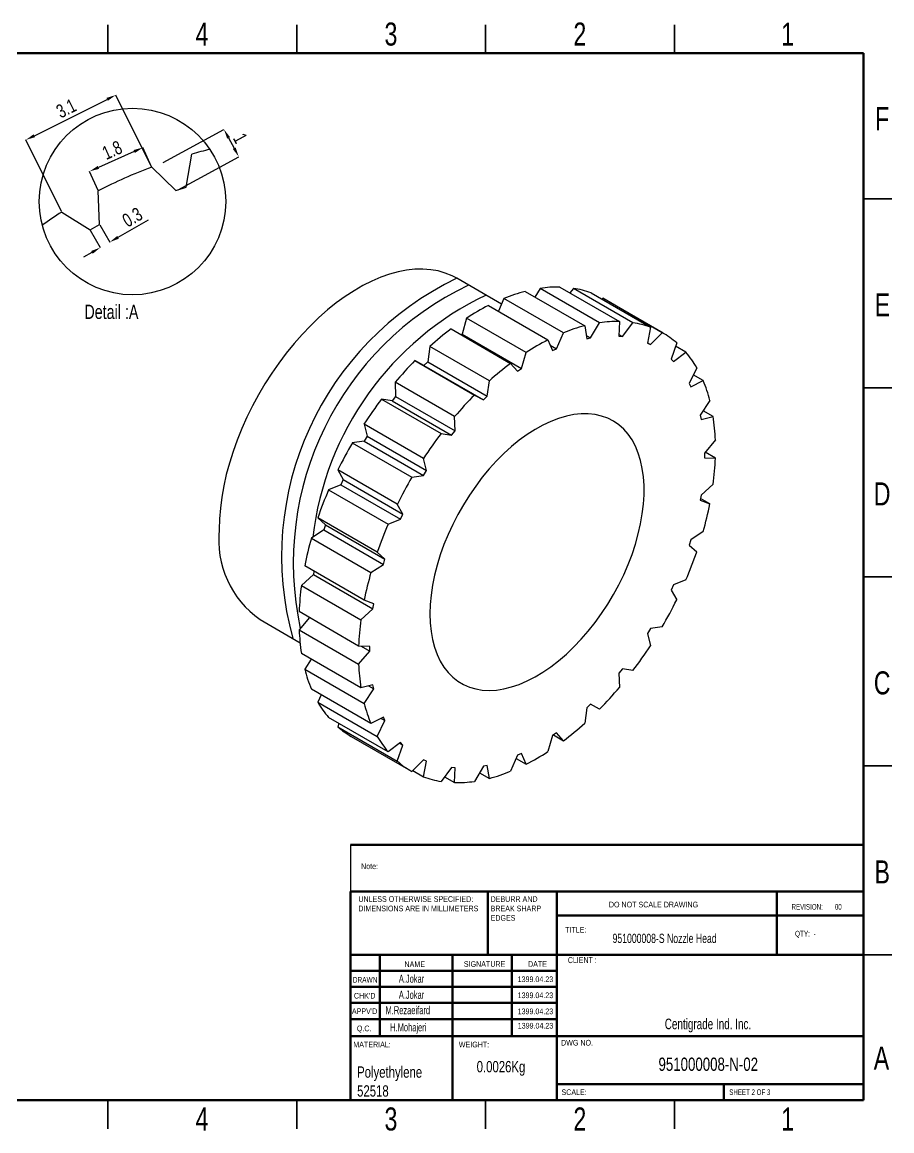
# Model space of a CAD drawing. Header units: millimetres. Extents: x 1732 to 1829, y 582 to 789.
# Drawn here: x 1775.1 to 1829.4, y 644.2 to 713.3 of the extents above; entities that cross this region are included whole.
import ezdxf

# ---------------------------------------------------------------- set-up
doc = ezdxf.new("R2010")
doc.units = ezdxf.units.MM
doc.styles.add('SLDTEXTSTYLE0', font='TXT', dxfattribs={"width": 0.75})
doc.styles.add('SLDTEXTSTYLE1', font='TXT', dxfattribs={"width": 0.686449})
doc.styles.add('SLDTEXTSTYLE2', font='TXT', dxfattribs={"width": 0.652778})
doc.styles.add('SLDTEXTSTYLE3', font='TXT', dxfattribs={"width": 0.65})
doc.styles.add('SLDTEXTSTYLE4', font='TXT', dxfattribs={"width": 0.7})
doc.styles.add('SLDTEXTSTYLE5', font='TXT', dxfattribs={"width": 0.678571})
doc.dimstyles.new('Scale 1B2', dxfattribs={"dimscale": 0.4, "dimtxt": 2.116667, "dimasz": 1.5, "dimexe": 0, "dimexo": 0.0625, "dimgap": 0.529167, "dimtad": 1, "dimdec": 1, "dimlfac": 0.5, "dimrnd": 1e-09, "dimzin": 12, "dimdsep": 46, "dimtxsty": 'SLDTEXTSTYLE0', "dimcen": 0.09, "dimadec": 0, "dimazin": 3, "dimtfac": 1, "dimtdec": 1, "dimtofl": 0, "dimtmove": 0, "dimatfit": 3, "dimfxl": 1, "dimfrac": 2, "dimtolj": 1, "dimtzin": 12, "dimarcsym": 0})

# ---------------------------------------------------------------- blocks, each defined once
blk = doc.blocks.new('SW_NOTE_62')
at = {"color": 0, "linetype": 'Continuous', "lineweight": 0, "char_height": 1.5, "attachment_point": 1, "style": 'SLDTEXTSTYLE0'}
for s, insert in [('UNLESS OTHERWISE SPECIFIED:', (0, 1.93)), ('DIMENSIONS ARE IN MILLIMETERS', (0, -0.57))]:
    blk.add_mtext(s, dxfattribs=dict(at, insert=insert))
blk = doc.blocks.new('SW_NOTE_63')
at = {"color": 0, "linetype": 'Continuous', "lineweight": 0, "char_height": 1.5, "attachment_point": 1, "style": 'SLDTEXTSTYLE0'}
for s, insert in [('DEBURR AND', (0, 1.93)), ('BREAK SHARP', (0, -0.57)), ('EDGES', (0, -3.07))]:
    blk.add_mtext(s, dxfattribs=dict(at, insert=insert))
blk = doc.blocks.new('*D21')
at = {"color": 0, "lineweight": -2, "transparency": 16777216}
for p, q in [((1782.112, 705.256), (1779.879, 704.262)), ((1783.193, 704.304), (1782.66, 705.5)), ((1779.864, 702.822), (1779.331, 704.018))]:
    blk.add_line(p, q, dxfattribs=at)
at = {"color": 0, "transparency": 16777216}
for points in [[(1782.072, 705.348), (1782.153, 705.165), (1782.66, 705.5)], [(1779.839, 704.353), (1779.92, 704.171), (1779.331, 704.018)]]:
    blk.add_solid(points, dxfattribs=at)
at = {"layer": 'Defpoints', "color": 0, "transparency": 16777216}
for p in [(1779.331, 704.018), (1783.203, 704.281), (1779.874, 702.799)]:
    blk.add_point(p, dxfattribs=at)
at = {"color": 0, "transparency": 16777216, "insert": (1780.738, 705.339), "char_height": 0.8467, "attachment_point": 5, "rotation": 24, "style": 'SLDTEXTSTYLE0'}
blk.add_mtext('\\A1;1.8', dxfattribs=at)
blk = doc.blocks.new('*D22')
at = {"color": 0, "lineweight": -2, "transparency": 16777216}
for p, q in [((1781.108, 699.907), (1783.003, 701.001)), ((1779.376, 700.344), (1779.998, 699.266)), ((1779.967, 700.685), (1780.589, 699.607)), ((1779.479, 698.966), (1778.959, 698.666))]:
    blk.add_line(p, q, dxfattribs=at)
at = {"color": 0, "transparency": 16777216}
for points in [[(1781.058, 699.994), (1781.158, 699.82), (1780.589, 699.607)], [(1779.429, 699.053), (1779.529, 698.879), (1779.998, 699.266)]]:
    blk.add_solid(points, dxfattribs=at)
at = {"layer": 'Defpoints', "color": 0, "transparency": 16777216}
for p in [(1779.364, 700.365), (1779.954, 700.706), (1779.998, 699.266)]:
    blk.add_point(p, dxfattribs=at)
at = {"color": 0, "transparency": 16777216, "insert": (1781.998, 701.154), "char_height": 0.8467, "attachment_point": 5, "rotation": 30, "style": 'SLDTEXTSTYLE0'}
blk.add_mtext('\\A1;0.3', dxfattribs=at)
blk = doc.blocks.new('*D23')
at = {"color": 0, "lineweight": -2, "transparency": 16777216}
for p, q in [((1783.926, 704.575), (1787.713, 706.633)), ((1787.999, 706.106), (1788.351, 705.458)), ((1784.851, 702.874), (1788.637, 704.931))]:
    blk.add_line(p, q, dxfattribs=at)
at = {"color": 0, "transparency": 16777216}
for points in [[(1788.087, 706.153), (1787.911, 706.058), (1787.713, 706.633)], [(1788.439, 705.506), (1788.263, 705.41), (1788.637, 704.931)]]:
    blk.add_solid(points, dxfattribs=at)
at = {"layer": 'Defpoints', "color": 0, "transparency": 16777216}
for p in [(1783.904, 704.564), (1788.637, 704.931), (1784.829, 702.862)]:
    blk.add_point(p, dxfattribs=at)
at = {"color": 0, "transparency": 16777216, "insert": (1788.733, 706.085), "char_height": 0.8467, "attachment_point": 5, "rotation": 298.51659, "style": 'SLDTEXTSTYLE0'}
blk.add_mtext('\\A1;1', dxfattribs=at)
blk = doc.blocks.new('*D24')
at = {"color": 0, "lineweight": -2, "transparency": 16777216}
for p, q in [((1783.192, 704.304), (1780.961, 708.774)), ((1775.886, 706.242), (1780.425, 708.506)), ((1777.58, 701.504), (1775.349, 705.974))]:
    blk.add_line(p, q, dxfattribs=at)
at = {"color": 0, "transparency": 16777216}
for points in [[(1780.38, 708.596), (1780.469, 708.417), (1780.961, 708.774)], [(1775.842, 706.331), (1775.931, 706.152), (1775.349, 705.974)]]:
    blk.add_solid(points, dxfattribs=at)
at = {"layer": 'Defpoints', "color": 0, "transparency": 16777216}
for p in [(1780.961, 708.774), (1783.203, 704.281), (1777.591, 701.481)]:
    blk.add_point(p, dxfattribs=at)
at = {"color": 0, "transparency": 16777216, "insert": (1777.872, 707.942), "char_height": 0.8467, "attachment_point": 5, "rotation": 26.5178, "style": 'SLDTEXTSTYLE0'}
blk.add_mtext('\\A1;3.1', dxfattribs=at)

msp = doc.modelspace()

# ---------------------------------------------------------------- linework, layer by layer
at = {"color": 7, "linetype": 'Continuous', "lineweight": 35}
for p, q in [((1780.465, 713.153), (1780.465, 711.385)), ((1780.465, 711.385), (1780.465, 713.153)), ((1792.25, 711.385), (1792.25, 713.153)), ((1804.036, 711.385), (1804.036, 713.153)), ((1815.822, 711.385), (1815.822, 713.153)), ((1827.607, 702.31), (1829.375, 702.31)), ((1827.607, 690.524), (1829.375, 690.524)), ((1829.375, 678.739), (1827.607, 678.739)), ((1827.607, 678.739), (1829.375, 678.739)), ((1827.607, 666.953), (1829.375, 666.953)), ((1827.607, 655.168), (1829.375, 655.168)), ((1780.465, 644.325), (1780.465, 646.093)), ((1780.465, 646.093), (1780.465, 644.325)), ((1792.25, 646.093), (1792.25, 644.325)), ((1804.036, 646.093), (1804.036, 644.325)), ((1815.822, 646.093), (1815.822, 644.325))]:
    msp.add_line(p, q, dxfattribs=at)
at = {"color": 7, "linetype": 'Continuous', "lineweight": 70}
for p, q in [((1733.322, 711.385), (1827.607, 711.385)), ((1827.607, 711.385), (1827.607, 646.093)), ((1827.607, 646.093), (1733.322, 646.093))]:
    msp.add_line(p, q, dxfattribs=at)
at = {"linetype": 'Continuous', "lineweight": 25}
for p, q in [((1785.353, 703.032), (1785.71, 705.096)), ((1783.203, 704.281), (1784.705, 702.821)), ((1784.705, 702.821), (1785.353, 703.032)), ((1779.954, 700.706), (1779.874, 702.799)), ((1777.591, 701.481), (1779.364, 700.365)), ((1779.364, 700.365), (1779.954, 700.706)), ((1805.026, 695.743), (1802.246, 697.348)), ((1806.502, 696.532), (1810.214, 694.389)), ((1807.432, 696.72), (1807.114, 696.179)), ((1811.145, 694.577), (1807.432, 696.72)), ((1808.668, 696.798), (1812.381, 694.655)), ((1809.516, 696.722), (1809.296, 696.436)), ((1813.228, 694.579), (1809.516, 696.722)), ((1810.61, 696.436), (1814.322, 694.293)), ((1804.205, 695.649), (1807.918, 693.506)), ((1805.178, 696.093), (1804.829, 695.289)), ((1808.891, 693.95), (1805.178, 696.093)), ((1811.337, 696.1), (1811.284, 696.047)), ((1815.05, 693.957), (1811.337, 696.1)), ((1811.403, 696.062), (1811.337, 696.1)), ((1815.115, 693.919), (1811.403, 696.062)), ((1802.852, 694.868), (1802.564, 693.868)), ((1806.565, 692.725), (1802.852, 694.868)), ((1801.879, 694.188), (1805.592, 692.045)), ((1810.214, 694.389), (1810.346, 693.581)), ((1810.587, 693.629), (1811.145, 694.577)), ((1812.381, 694.655), (1812.351, 693.741)), ((1812.57, 693.721), (1813.228, 694.579)), ((1814.322, 694.293), (1814.132, 693.312)), ((1802.564, 693.868), (1802.505, 693.827)), ((1802.564, 693.868), (1806.276, 691.725)), ((1807.918, 693.506), (1808.206, 692.839)), ((1808.458, 692.954), (1808.891, 693.95)), ((1810.312, 693.788), (1810.587, 693.629)), ((1810.346, 693.581), (1810.587, 693.629)), ((1812.351, 693.741), (1812.57, 693.721)), ((1812.354, 693.846), (1812.57, 693.721)), ((1814.32, 693.225), (1815.05, 693.957)), ((1800.556, 693.1), (1800.424, 692.138)), ((1804.268, 690.957), (1800.556, 693.1)), ((1806.276, 691.725), (1806.565, 692.725)), ((1808.056, 693.186), (1808.458, 692.954)), ((1808.206, 692.839), (1808.458, 692.954)), ((1814.132, 693.312), (1814.32, 693.225)), ((1814.135, 693.332), (1814.32, 693.225)), ((1815.955, 693.318), (1815.612, 692.314)), ((1815.76, 692.164), (1816.53, 692.736)), ((1816.53, 692.736), (1815.883, 693.109)), ((1799.625, 692.213), (1803.338, 690.07)), ((1800.183, 691.909), (1799.625, 692.213)), ((1800.424, 692.138), (1800.183, 691.909)), ((1800.424, 692.138), (1804.136, 689.995)), ((1805.592, 692.045), (1806.024, 691.549)), ((1815.612, 692.314), (1815.76, 692.164)), ((1800.183, 691.909), (1803.895, 689.766)), ((1806.024, 691.549), (1806.276, 691.725)), ((1817.206, 691.774), (1816.726, 690.791)), ((1817.604, 690.971), (1816.988, 691.327)), ((1802.102, 688.721), (1798.389, 690.864)), ((1798.389, 690.864), (1798.419, 689.984)), ((1804.136, 689.995), (1804.268, 690.957)), ((1816.726, 690.791), (1816.829, 690.583)), ((1816.829, 690.583), (1817.604, 690.971)), ((1798.419, 689.984), (1798.2, 689.712)), ((1798.419, 689.984), (1802.132, 687.841)), ((1803.338, 690.07), (1803.895, 689.766)), ((1803.895, 689.766), (1804.136, 689.995)), ((1797.542, 689.81), (1801.254, 687.667)), ((1798.2, 689.712), (1797.542, 689.81)), ((1798.2, 689.712), (1801.912, 687.569)), ((1818.022, 689.727), (1817.425, 688.807)), ((1802.132, 687.841), (1802.102, 688.721)), ((1817.425, 688.807), (1817.478, 688.552)), ((1817.478, 688.552), (1818.226, 688.739)), ((1818.226, 688.739), (1817.611, 689.094)), ((1800.16, 686.117), (1796.448, 688.26)), ((1796.448, 688.26), (1796.638, 687.5)), ((1801.912, 687.569), (1802.132, 687.841)), ((1796.45, 687.195), (1795.72, 687.084)), ((1796.638, 687.5), (1796.45, 687.195)), ((1796.45, 687.195), (1800.162, 685.052)), ((1796.638, 687.5), (1800.351, 685.357)), ((1801.254, 687.667), (1801.912, 687.569)), ((1818.367, 687.267), (1817.68, 686.451)), ((1795.72, 687.084), (1799.433, 684.941)), ((1817.68, 686.451), (1817.68, 686.159)), ((1818.367, 686.137), (1817.727, 686.507)), ((1800.351, 685.357), (1800.16, 686.117)), ((1817.68, 686.159), (1818.367, 686.137)), ((1798.527, 683.258), (1794.815, 685.401)), ((1794.815, 685.401), (1795.158, 684.793)), ((1800.162, 685.052), (1800.351, 685.357)), ((1795.01, 684.471), (1794.24, 684.155)), ((1795.158, 684.793), (1795.01, 684.471)), ((1795.01, 684.471), (1798.722, 682.328)), ((1795.158, 684.793), (1798.871, 682.65)), ((1799.433, 684.941), (1800.162, 685.052)), ((1818.226, 684.502), (1817.478, 683.825)), ((1794.24, 684.155), (1797.952, 682.011)), ((1817.478, 683.825), (1817.425, 683.509)), ((1798.871, 682.65), (1798.527, 683.258)), ((1817.425, 683.509), (1818.022, 683.279)), ((1818.022, 683.279), (1817.443, 683.614)), ((1797.276, 680.268), (1793.564, 682.411)), ((1793.564, 682.411), (1794.044, 681.983)), ((1797.952, 682.011), (1798.722, 682.328)), ((1798.722, 682.328), (1798.871, 682.65)), ((1793.941, 681.656), (1793.166, 681.149)), ((1794.044, 681.983), (1793.941, 681.656)), ((1793.941, 681.656), (1797.654, 679.513)), ((1794.044, 681.983), (1797.757, 679.84)), ((1793.166, 681.149), (1796.878, 679.006)), ((1816.829, 681.044), (1816.726, 680.718)), ((1817.604, 681.552), (1816.829, 681.044)), ((1797.757, 679.84), (1797.276, 680.268)), ((1816.726, 680.718), (1817.206, 680.29)), ((1797.654, 679.513), (1797.757, 679.84)), ((1793.292, 678.876), (1792.544, 678.199)), ((1796.46, 677.279), (1792.747, 679.422)), ((1793.327, 679.087), (1793.292, 678.876)), ((1793.292, 678.876), (1797.004, 676.733)), ((1796.878, 679.006), (1797.654, 679.513)), ((1792.544, 678.199), (1796.256, 676.056)), ((1815.76, 678.23), (1815.612, 677.908)), ((1816.53, 678.546), (1815.76, 678.23)), ((1815.612, 677.908), (1815.955, 677.3)), ((1797.057, 677.049), (1796.46, 677.279)), ((1797.004, 676.733), (1797.057, 677.049)), ((1796.115, 674.421), (1792.403, 676.564)), ((1793.043, 676.194), (1792.403, 675.434)), ((1796.256, 676.056), (1797.004, 676.733)), ((1789.962, 676.069), (1792.458, 674.628)), ((1792.403, 675.434), (1796.115, 673.291)), ((1814.32, 675.505), (1814.132, 675.201)), ((1815.05, 675.617), (1814.32, 675.505)), ((1814.132, 675.201), (1814.322, 674.441)), ((1796.803, 674.399), (1796.115, 674.421)), ((1796.115, 673.291), (1796.803, 674.107)), ((1796.267, 674.416), (1796.803, 674.107)), ((1796.803, 674.107), (1796.803, 674.399)), ((1796.256, 671.819), (1792.544, 673.962)), ((1793.159, 673.607), (1792.747, 672.974)), ((1792.747, 672.974), (1796.46, 670.831)), ((1812.57, 672.989), (1812.351, 672.717)), ((1812.351, 672.717), (1812.381, 671.837)), ((1813.228, 672.891), (1812.57, 672.989)), ((1797.004, 672.006), (1796.256, 671.819)), ((1796.732, 671.938), (1797.057, 671.751)), ((1797.057, 671.751), (1797.004, 672.006)), ((1796.878, 669.587), (1793.166, 671.73)), ((1793.782, 671.374), (1793.564, 670.927)), ((1796.46, 670.831), (1797.057, 671.751)), ((1793.564, 670.927), (1797.276, 668.784)), ((1810.346, 670.562), (1810.214, 669.601)), ((1810.587, 670.792), (1810.346, 670.562)), ((1811.145, 670.488), (1810.587, 670.792)), ((1797.952, 667.822), (1794.24, 669.965)), ((1797.654, 669.975), (1796.878, 669.587)), ((1797.516, 669.906), (1797.757, 669.767)), ((1797.757, 669.767), (1797.654, 669.975)), ((1794.887, 669.592), (1794.815, 669.383)), ((1794.815, 669.383), (1798.527, 667.24)), ((1797.276, 668.784), (1797.757, 669.767)), ((1795.654, 668.782), (1799.367, 666.639)), ((1808.206, 668.833), (1807.918, 667.833)), ((1808.458, 669.009), (1808.206, 668.833)), ((1808.265, 668.874), (1808.891, 668.513)), ((1808.891, 668.513), (1808.458, 669.009)), ((1798.722, 668.394), (1797.952, 667.822)), ((1798.527, 667.24), (1798.871, 668.243)), ((1798.673, 668.358), (1798.871, 668.243)), ((1798.871, 668.243), (1798.722, 668.394)), ((1800.162, 667.332), (1799.433, 666.601)), ((1800.16, 666.265), (1800.351, 667.245)), ((1800.351, 667.245), (1800.162, 667.332)), ((1806.024, 667.604), (1805.592, 666.608)), ((1805.941, 667.412), (1806.565, 667.052)), ((1806.276, 667.719), (1806.024, 667.604)), ((1806.565, 667.052), (1806.276, 667.719)), ((1799.486, 666.654), (1800.16, 666.265)), ((1801.912, 666.837), (1801.254, 665.979)), ((1802.132, 666.817), (1801.912, 666.837)), ((1802.102, 665.903), (1802.132, 666.817)), ((1803.895, 666.929), (1803.338, 665.981)), ((1803.656, 666.522), (1804.268, 666.169)), ((1804.136, 666.977), (1803.895, 666.929)), ((1804.268, 666.169), (1804.136, 666.977)), ((1801.474, 666.265), (1802.102, 665.903))]:
    msp.add_line(p, q, dxfattribs=at)
at = {"color": 7, "linetype": 'Continuous', "lineweight": 50}
for p, q in [((1795.598, 662.026), (1827.607, 662.026)), ((1795.598, 659.116), (1827.607, 659.116)), ((1795.598, 659.116), (1795.598, 646.152)), ((1804.177, 659.116), (1804.177, 655.168)), ((1808.467, 659.116), (1808.467, 646.093)), ((1822.207, 655.168), (1822.207, 659.116)), ((1827.607, 657.613), (1808.467, 657.613)), ((1827.607, 655.168), (1795.598, 655.168)), ((1797.436, 655.168), (1797.436, 650.1)), ((1801.96, 655.168), (1801.96, 646.152)), ((1805.664, 655.168), (1805.664, 650.1)), ((1808.467, 646.152), (1808.467, 655.168)), ((1808.467, 654.166), (1795.598, 654.166)), ((1808.467, 653.164), (1795.598, 653.164)), ((1808.467, 652.162), (1795.598, 652.162)), ((1808.467, 651.16), (1795.598, 651.16)), ((1798.049, 650.1), (1795.598, 650.1)), ((1798.049, 650.1), (1827.607, 650.1)), ((1808.467, 647.094), (1827.607, 647.094)), ((1818.886, 646.093), (1818.886, 647.094))]:
    msp.add_line(p, q, dxfattribs=at)
msp.add_line((1795.598, 662.026), (1795.598, 659.116))
at = {"linetype": 'Continuous', "lineweight": 25, "flags": 128}
for points in [[(1802.246, 697.348), (1801.944, 697.505), (1801.52, 697.678), (1801.074, 697.804), (1800.607, 697.886), (1800.122, 697.921), (1799.62, 697.911), (1799.104, 697.854), (1798.576, 697.752), (1798.037, 697.604), (1797.491, 697.411), (1796.938, 697.175), (1796.383, 696.895), (1795.826, 696.573), (1795.27, 696.211), (1794.718, 695.81), (1794.171, 695.372), (1793.633, 694.898), (1793.104, 694.39), (1792.588, 693.851), (1792.086, 693.282), (1791.601, 692.687), (1791.134, 692.066), (1790.688, 691.424), (1790.264, 690.763), (1789.864, 690.084), (1789.49, 689.392), (1789.142, 688.689), (1788.824, 687.978), (1788.535, 687.261), (1788.278, 686.542), (1788.052, 685.824), (1787.86, 685.11), (1787.701, 684.402), (1787.578, 683.703), (1787.489, 683.017), (1787.435, 682.346), (1787.417, 681.693)], [(1800.559, 676.421), (1800.577, 675.862), (1800.632, 675.327), (1800.723, 674.819), (1800.849, 674.34), (1801.01, 673.894), (1801.205, 673.483), (1801.434, 673.109), (1801.694, 672.775), (1801.984, 672.481), (1802.303, 672.23), (1802.649, 672.022), (1803.02, 671.86), (1803.414, 671.744), (1803.829, 671.675), (1804.263, 671.652), (1804.713, 671.677), (1805.176, 671.748), (1805.651, 671.866), (1806.135, 672.03), (1806.625, 672.24), (1807.118, 672.493), (1807.611, 672.788), (1808.103, 673.125), (1808.59, 673.5), (1809.07, 673.913), (1809.539, 674.36), (1809.997, 674.84), (1810.439, 675.349), (1810.863, 675.886), (1811.268, 676.446), (1811.651, 677.027), (1812.01, 677.626), (1812.342, 678.24), (1812.647, 678.864), (1812.922, 679.497), (1813.167, 680.133), (1813.379, 680.771), (1813.557, 681.405), (1813.701, 682.034), (1813.81, 682.653), (1813.882, 683.259), (1813.919, 683.849), (1813.919, 684.419), (1813.882, 684.967), (1813.81, 685.489), (1813.701, 685.982), (1813.557, 686.445), (1813.379, 686.873), (1813.167, 687.266), (1812.922, 687.621), (1812.647, 687.935), (1812.342, 688.208), (1812.01, 688.437), (1811.651, 688.622), (1811.268, 688.761), (1810.863, 688.854), (1810.439, 688.9), (1809.997, 688.899), (1809.539, 688.851), (1809.07, 688.756), (1808.59, 688.615), (1808.103, 688.428), (1807.611, 688.197), (1807.118, 687.923), (1806.625, 687.606), (1806.135, 687.25), (1805.651, 686.856), (1805.176, 686.426), (1804.713, 685.962), (1804.263, 685.467), (1803.829, 684.944), (1803.414, 684.395), (1803.02, 683.824), (1802.649, 683.233), (1802.303, 682.627), (1801.984, 682.007), (1801.694, 681.378), (1801.434, 680.743), (1801.205, 680.106), (1801.01, 679.469), (1800.849, 678.837), (1800.723, 678.213), (1800.632, 677.6), (1800.577, 677.002), (1800.559, 676.421)]]:
    msp.add_lwpolyline(points, dxfattribs=at)
for points in [[(1802.246, 697.348, 0.363961), (1792.007, 674.888, -1.482266)], [(1802.973, 696.928, 0.34808), (1792.475, 675.519, 0.34808)], [(1804.059, 696.301, 0.257777), (1793.253, 681.206, 0.213559)]]:
    msp.add_lwpolyline(points, format="xyb")
msp.add_circle((1782.007, 702.136), 5.818)
at = {"linetype": 'Continuous', "lineweight": 25}
for centre, radius, start, end in [((1793.718, 676.185), 30, 103.26597, 105.4822), ((1793.718, 676.185), 30, 110.5178, 117.4822), ((1793.718, 676.185), 30, 122.5178, 125.30966), ((1809.157, 686.315), 10.556, 104.57111, 112.14421), ((1808.515, 689.397), 7.403, 88.81553, 98.4118), ((1808.64, 691.14), 5.65, 69.58901, 81.08051), ((1810.938, 682.424), 14.84, 116.98038, 123.01424), ((1813.65, 678.533), 19.587, 126.93838, 131.95263), ((1812.87, 684.172), 10.556, 104.57111, 112.14421), ((1812.228, 687.254), 7.403, 88.81553, 98.4118), ((1812.352, 688.997), 5.65, 69.58901, 81.08051), ((1814.65, 680.281), 14.84, 116.98038, 123.01424), ((1812.462, 689.326), 5.305, 48.81557, 60.80094), ((1811.696, 688.62), 6.349, 29.78494, 40.4164), ((1816.567, 675.45), 23.833, 135.30334, 139.70256), ((1817.363, 676.39), 19.587, 126.93838, 131.95263), ((1809.481, 687.55), 8.815, 14.29884, 22.83985), ((1820.279, 673.307), 23.833, 135.30334, 139.70256), ((1818.705, 673.706), 26.594, 142.73031, 146.81946), ((1805.783, 686.801), 12.593, 2.12114, 8.8535), ((1822.418, 671.563), 26.594, 142.73031, 146.81946), ((1819.196, 673.376), 27.184, 149.71835, 153.74804), ((1801.165, 686.801), 17.216, 352.32518, 357.79018), ((1822.908, 671.233), 27.184, 149.71835, 153.74804), ((1817.617, 674.082), 25.455, 156.68917, 160.89947), ((1796.603, 687.55), 21.841, 344.0615, 348.72442), ((1793.479, 681.048), 6.096, 173.91991, 234.76791), ((1821.329, 671.939), 25.455, 156.68917, 160.89947), ((1814.167, 675.151), 21.841, 164.0615, 168.72442), ((1793.153, 688.619), 25.455, 336.68917, 340.89947), ((1817.879, 673.008), 21.841, 164.0615, 168.72442), ((1809.605, 675.9), 17.216, 172.32518, 177.79018), ((1791.574, 689.324), 27.184, 329.71835, 333.74804), ((1804.987, 675.9), 12.593, 182.12114, 188.8535), ((1813.318, 673.757), 17.216, 172.32518, 177.79018), ((1792.065, 688.995), 26.594, 322.73031, 326.81946), ((1801.289, 675.151), 8.815, 194.29884, 202.83985), ((1808.699, 673.757), 12.593, 182.12114, 188.8535), ((1794.203, 687.251), 23.833, 315.30334, 319.70256), ((1799.074, 674.081), 6.349, 209.78494, 220.4164), ((1805.002, 673.008), 8.815, 194.29884, 202.83985), ((1798.311, 673.378), 5.309, 228.8174, 239.9769), ((1797.12, 684.168), 19.587, 306.93838, 311.95263), ((1802.786, 671.938), 6.349, 209.78494, 220.4164), ((1799.832, 680.277), 14.84, 296.98038, 303.01424), ((1802.021, 671.232), 5.305, 228.81557, 240.80094), ((1801.612, 676.386), 10.556, 284.57111, 292.14421), ((1802.13, 671.561), 5.65, 249.58901, 261.08051), ((1802.255, 673.304), 7.403, 268.81553, 278.4118)]:
    msp.add_arc(centre, radius, start, end, dxfattribs=at)

# ---------------------------------------------------------------- block references
at = {"color": 7, "linetype": 'Continuous', "lineweight": 0, "xscale": 0.2357118991573947, "yscale": 0.2357118991573947, "zscale": 0.2357118991573947}
for name, p in [('SW_NOTE_62', (1796.095, 658.366)), ('SW_NOTE_63', (1804.345, 658.366))]:
    msp.add_blockref(name, p, dxfattribs=at)

# ---------------------------------------------------------------- texts
at = {"color": 7, "linetype": 'Continuous', "lineweight": 0}
for s, insert, char_height, attachment_point, style in [('4', (1786.343, 713.297), 1.437, 2, 'SLDTEXTSTYLE0'), ('3', (1798.129, 713.297), 1.437, 2, 'SLDTEXTSTYLE0'), ('2', (1809.914, 713.297), 1.437, 2, 'SLDTEXTSTYLE0'), ('1', (1822.878, 713.297), 1.437, 2, 'SLDTEXTSTYLE0'), ('F', (1828.771, 708.02), 1.437, 2, 'SLDTEXTSTYLE0'), ('E', (1828.788, 696.411), 1.437, 2, 'SLDTEXTSTYLE0'), ('D', (1828.769, 684.626), 1.437, 2, 'SLDTEXTSTYLE0'), ('C', (1828.771, 672.84), 1.437, 2, 'SLDTEXTSTYLE0'), ('B', (1828.775, 661.055), 1.437, 2, 'SLDTEXTSTYLE0'), ('Note:', (1796.265, 660.864), 0.3536, 1, 'SLDTEXTSTYLE0'), ('DO NOT SCALE DRAWING', (1811.724, 658.475), 0.35357, 1, 'SLDTEXTSTYLE0'), ('REVISION:       00', (1823.118, 658.334), 0.35357, 1, 'SLDTEXTSTYLE2'), ('TITLE:', (1808.989, 656.904), 0.3536, 1, 'SLDTEXTSTYLE0'), ('951000008-S Nozzle Head', (1811.954, 656.48), 0.57749, 1, 'SLDTEXTSTYLE4'), ('QTY:  -', (1823.335, 656.661), 0.3536, 1, 'SLDTEXTSTYLE5'), ('NAME', (1798.973, 654.755), 0.3536, 1, 'SLDTEXTSTYLE0'), ('SIGNATURE', (1802.677, 654.77), 0.3536, 1, 'SLDTEXTSTYLE0'), ('DATE', (1806.68, 654.77), 0.3536, 1, 'SLDTEXTSTYLE0'), ('CLIENT :', (1809.165, 655.023), 0.3742, 1, 'SLDTEXTSTYLE4'), ('DRAWN', (1795.749, 653.785), 0.3536, 1, 'SLDTEXTSTYLE1'), ('A.Jokar', (1798.622, 653.923), 0.4989, 1, 'SLDTEXTSTYLE4'), ('1399.04.23', (1806.032, 653.819), 0.3536, 1, 'SLDTEXTSTYLE0'), ("CHK'D", (1795.819, 652.79), 0.3536, 1, 'SLDTEXTSTYLE0'), ('A.Jokar', (1798.622, 652.921), 0.4989, 1, 'SLDTEXTSTYLE4'), ('1399.04.23', (1806.032, 652.818), 0.3536, 1, 'SLDTEXTSTYLE0'), ('M.Rezaeifard', (1797.79, 651.962), 0.49892, 1, 'SLDTEXTSTYLE4'), ("APPV'D", (1795.692, 651.824), 0.3536, 1, 'SLDTEXTSTYLE0'), ('1399.04.23', (1806.032, 651.816), 0.3536, 1, 'SLDTEXTSTYLE0'), ('Centigrade Ind. Inc.', (1815.209, 651.187), 0.65999, 1, 'SLDTEXTSTYLE4'), ('Q.C.', (1796.002, 650.754), 0.3536, 1, 'SLDTEXTSTYLE0'), ('H.Mohajeri', (1798.081, 650.892), 0.4989, 1, 'SLDTEXTSTYLE4'), ('1399.04.23', (1806.037, 650.921), 0.3536, 1, 'SLDTEXTSTYLE0'), ('DWG NO.', (1808.739, 649.861), 0.3536, 1, 'SLDTEXTSTYLE0'), ('MATERIAL:', (1795.78, 649.747), 0.3536, 1, 'SLDTEXTSTYLE0'), ('WEIGHT:', (1802.361, 649.747), 0.3532, 1, 'SLDTEXTSTYLE0'), ('A', (1828.728, 649.446), 1.437, 2, 'SLDTEXTSTYLE0'), ('0.0026Kg', (1803.476, 648.545), 0.7065, 1, 'SLDTEXTSTYLE0'), ('951000008-N-02', (1814.819, 648.756), 0.82499, 1, 'SLDTEXTSTYLE0'), ('Polyethylene\\P52518', (1796.018, 648.208), 0.70648, 1, 'SLDTEXTSTYLE0'), ('SCALE:', (1808.768, 646.776), 0.3536, 1, 'SLDTEXTSTYLE0'), ('SHEET 2 OF 3', (1819.234, 646.776), 0.35357, 1, 'SLDTEXTSTYLE3'), ('3', (1798.129, 645.648), 1.437, 2, 'SLDTEXTSTYLE0'), ('2', (1809.914, 645.648), 1.437, 2, 'SLDTEXTSTYLE0'), ('4', (1786.343, 645.648), 1.437, 2, 'SLDTEXTSTYLE0'), ('1', (1822.878, 645.648), 1.437, 2, 'SLDTEXTSTYLE0')]:
    msp.add_mtext(s, dxfattribs=dict(at, insert=insert, char_height=char_height, attachment_point=attachment_point, style=style))
at = {"linetype": 'Continuous', "insert": (1779.007, 695.702), "char_height": 0.889, "attachment_point": 1, "style": 'SLDTEXTSTYLE0'}
msp.add_mtext('Detail :A', dxfattribs=at)

# ---------------------------------------------------------------- dimensions: what is measured, and where the dimension line sits
for p1, p2, distance, picture, middle in [((1777.591, 701.481), (1783.203, 704.281), 5.021, '*D24', (1777.872, 707.942)), ((1783.904, 704.564), (1784.829, 702.862), 4.334, '*D23', (1788.733, 706.085)), ((1783.203, 704.281), (1779.874, 702.799), -1.334, '*D21', (1780.738, 705.339))]:
    dim = msp.add_aligned_dim(p1=p1, p2=p2, distance=distance, dimstyle='Scale 1B2')
    dim.commit()
    dim.dimension.update_dxf_attribs({"geometry": picture, "text_midpoint": middle})
dim = msp.add_linear_dim(base=(1779.998, 699.266), p1=(1779.954, 700.706), p2=(1779.364, 700.365), angle=210, text='0<>', dimstyle='Scale 1B2')
dim.commit()
dim.dimension.update_dxf_attribs({"geometry": '*D22', "text_midpoint": (1782.315, 700.604), "dimtype": 161})

doc.saveas('drawing.dxf')
